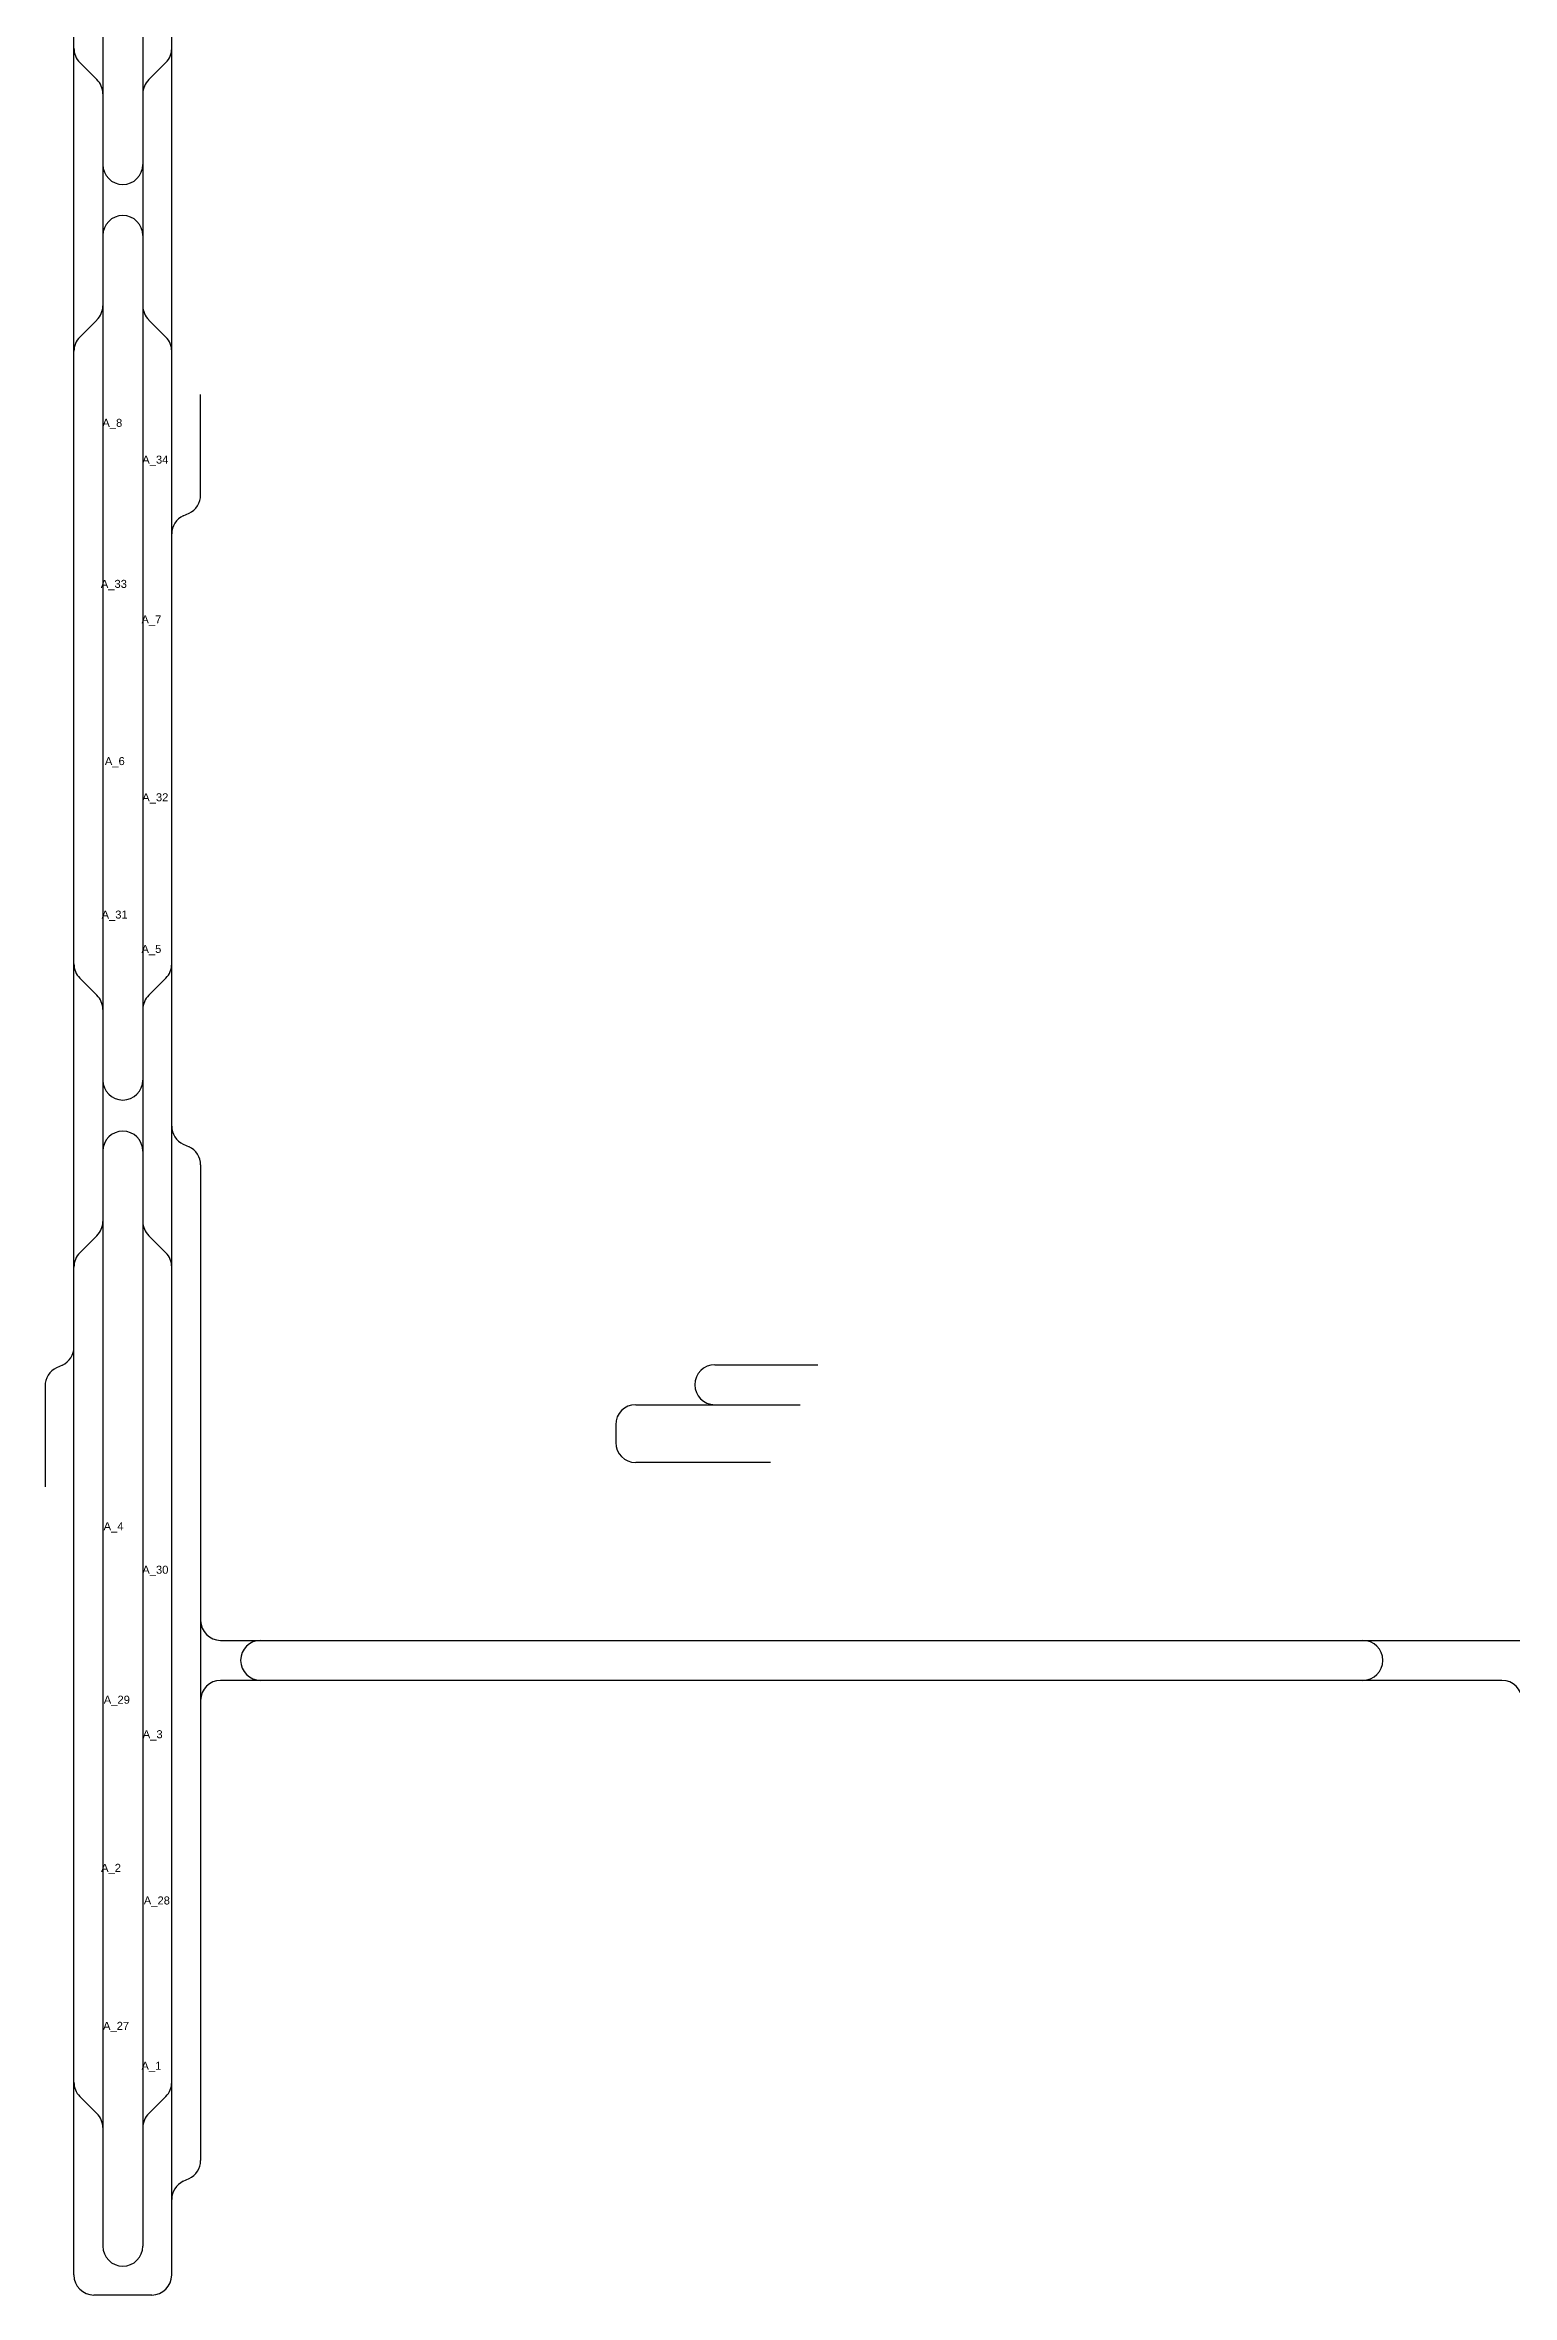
# Model space of a CAD drawing. Header units: millimetres. Extents: x 250 to 269997, y 125 to 199400.
# Drawn here: x 250 to 33242, y 125 to 50735 of the extents above; entities that cross this region are included whole.
import ezdxf

# ---------------------------------------------------------------- set-up
doc = ezdxf.new("R2010")
doc.units = ezdxf.units.MM
for name, color, linetype in [('L2_AMHS_Rail Center(P2L 7F Test Bed Upper)', 30, 'Continuous'), ('L2_AMHS_Rail Center(P2L 7F Upper)', 6, 'Continuous'), ('RJE_TEXT_OB_upp(190522)', 7, 'Continuous')]:
    doc.layers.add(name, color=color, linetype=linetype)
doc.styles.get("Standard").update_dxf_attribs({"font": 'arial.ttf'})

msp = doc.modelspace()

# ---------------------------------------------------------------- linework, layer by layer
at = {"layer": 'L2_AMHS_Rail Center(P2L 7F Test Bed Upper)'}
for p, q in [((15314, 21050, 0), (17631, 21050, 0)), ((13534, 20150, 0), (17231, 20150, 0)), ((13084, 19700, 0), (13084, 19300, 0)), ((16565, 18850, 0), (13534, 18850, 0))]:
    msp.add_line(p, q, dxfattribs=at)
for centre, start, end in [((15314, 20600, 0), 90, 269.8631), ((13534, 19700, 0), 90, 180), ((13534, 19300, 0), 180, 270)]:
    msp.add_arc(centre, 450, start, end, dxfattribs=at)
at = {"layer": 'L2_AMHS_Rail Center(P2L 7F Upper)', "lineweight": 30}
for p, q in [((900, 575), (900, 198950)), ((1550, 198300), (1550, 1225)), ((2451, 197300), (2450, 1225)), ((3100, 575), (3100, 101068)), ((1032, 50341), (1418, 49956)), ((2968, 50341), (2582, 49956)), ((1032, 44164), (1418, 44549)), ((2968, 44164), (2582, 44549)), ((3750, 40613), (3750, 42877)), ((3360, 40143), (3490, 40204)), ((1032, 29746), (1418, 29361)), ((2968, 29746), (2582, 29361)), ((3360, 26011), (3490, 25951)), ((3750, 25545), (3750, 3151)), ((1032, 23567), (1418, 23952)), ((2968, 23567), (2582, 23952)), ((640, 21041), (510, 20980)), ((250, 20571), (250, 18307)), ((4200, 14850), (33917, 14850)), ((33017, 13950), (4200, 13950)), ((1032, 4593), (1418, 4207)), ((2968, 4593), (2582, 4207)), ((3360, 2682), (3490, 2743)), ((2650, 125), (1350, 125))]:
    msp.add_line(p, q, dxfattribs=at)
for centre, start, end in [((1350, 50660), 180, 225.0602), ((2650, 50659), 314.9398, 0), ((1100, 49638), 0, 45.0602), ((2900, 49637), 134.9398, 180), ((2000, 48048), 180, 270), ((2000, 48048), 270, 0), ((2000, 46448), 90, 180), ((2000, 46448), 0, 90), ((1100, 44868), 314.9398, 0), ((2900, 44868), 180, 225.0602), ((1350, 43845), 134.9398, 180), ((2650, 43845), 0, 45.0602), ((3300, 40612), 295, 0.0886), ((3550, 39736), 115, 180), ((1350, 30065), 180, 225.0602), ((2650, 30065), 314.9398, 0), ((1100, 29042), 0, 45.0602), ((2900, 29042), 134.9398, 180), ((2000, 27454), 180, 270), ((2000, 27454), 270, 0), ((3550, 26419), 180, 245), ((2000, 25854), 90, 180), ((2000, 25854), 0, 90), ((3300, 25543), 0, 65), ((1100, 24271), 314.9398, 0), ((2900, 24271), 180, 225.0602), ((1350, 23248), 134.9398, 180), ((2650, 23248), 0, 45.0602), ((450, 21449), 295, 0), ((700, 20572), 115, 180.0886), ((4200, 15300), 180, 270), ((5100, 14400), 90, 180), ((29887, 14400), 270, 90), ((5100, 14400), 180, 270), ((4200, 13500), 90, 180), ((33017, 13500), 0, 90), ((1350, 4911), 180, 225.0602), ((2650, 4911), 314.9398, 0), ((1100, 3889), 0, 45.0602), ((2900, 3889), 134.9398, 180), ((3300, 3151), 295, 0), ((3550, 2274), 115, 180), ((2000, 1225), 180, 270), ((2000, 1225), 270, 359.9997), ((1350, 575), 180, 270), ((2650, 575), 270, 0)]:
    msp.add_arc(centre, 450, start, end, dxfattribs=at)

# ---------------------------------------------------------------- texts
at = {"layer": 'RJE_TEXT_OB_upp(190522)'}
for s, p in [('A_8', (1540, 42146)), ('A_34', (2437, 41319)), ('A_33', (1505, 38524)), ('A_7', (2419, 37723)), ('A_6', (1596, 34538)), ('A_32', (2437, 33724)), ('A_31', (1522, 31085)), ('A_5', (2419, 30313)), ('A_4', (1568, 17328)), ('A_30', (2438, 16349)), ('A_29', (1572, 13425)), ('A_3', (2448, 12649)), ('A_2', (1511, 9643)), ('A_28', (2472, 8909)), ('A_27', (1555, 6089)), ('A_1', (2419, 5191))]:
    msp.add_text(s, height=180, dxfattribs=at).set_placement(p)

doc.saveas('drawing.dxf')
